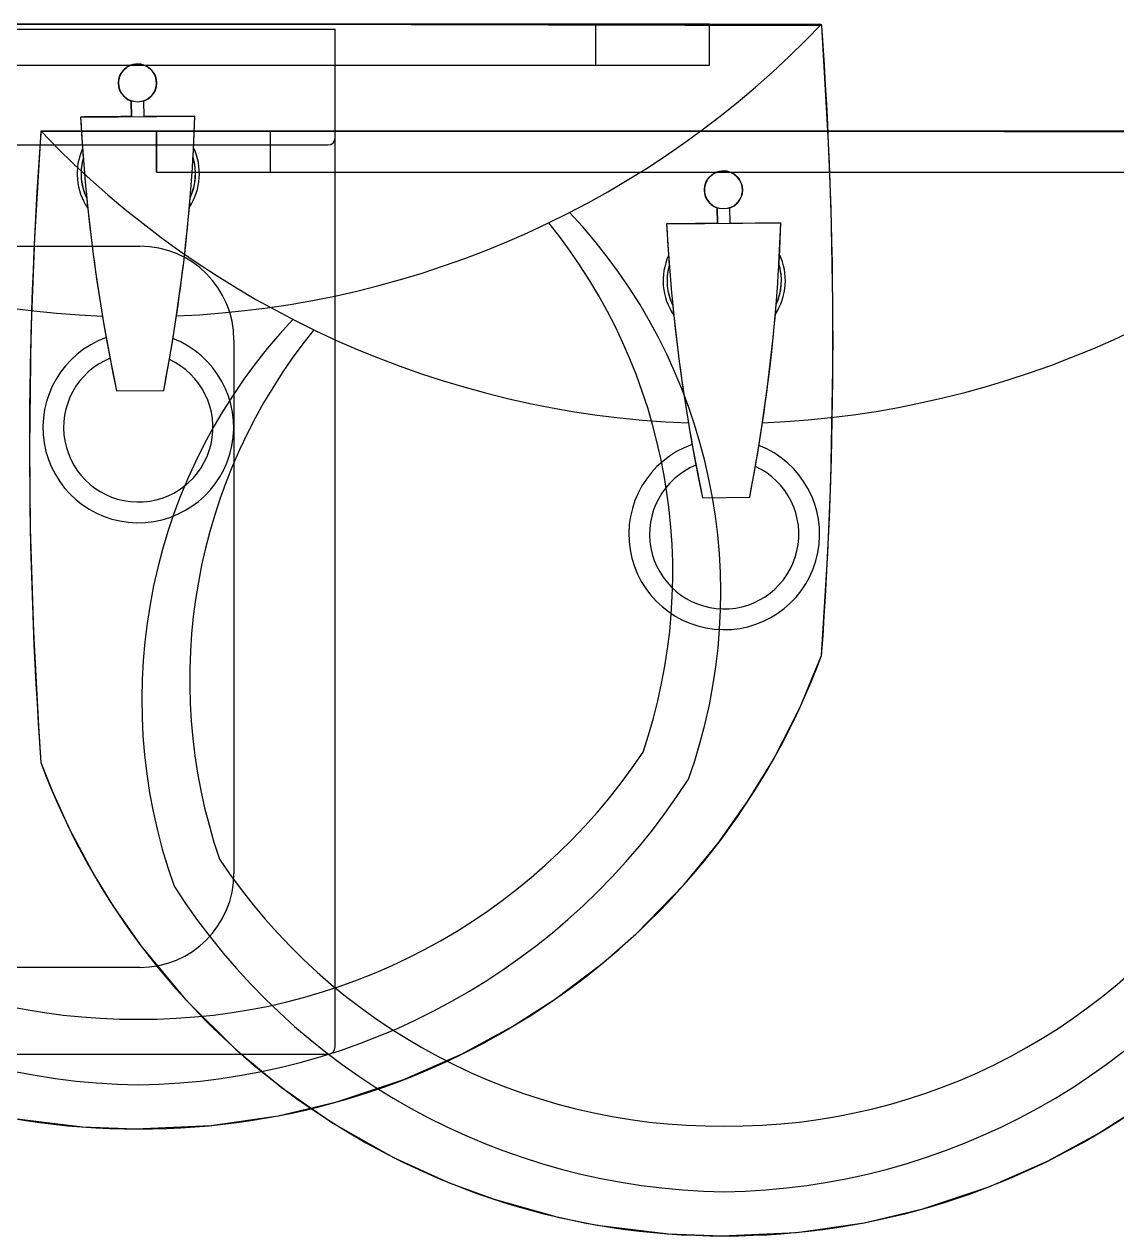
# Model space of a CAD drawing. Header units: inches. Extents: x -610279 to 716273, y -3458896 to 18603.
# Drawn here: x 1865 to 2345, y 16356 to 16888 of the extents above; entities that cross this region are included whole.
import ezdxf

# ---------------------------------------------------------------- set-up
doc = ezdxf.new("R2010")
doc.units = ezdxf.units.IN
doc.layers.add('6.Furniture', color=2, linetype='Continuous')
doc.layers.add('freecads.com', color=7, linetype='Continuous')
doc.styles.add('PL-01$0$Standard', font='ARIALN.TTF')

# ---------------------------------------------------------------- blocks, each defined once
blk = doc.blocks.new('bathroom blocks')
at = {"layer": 'freecads.com'}
for p, q in [((878.89, 16322.11), (1328.89, 16322.11)), ((1328.89, 15875.28), (1328.89, 16322.11)), ((1741.79, 16309.78), (1738.97, 16262.84)), ((1741.79, 16309.78), (1738.97, 16262.84)), ((2041.79, 16309.78), (1741.79, 16309.78)), ((2041.79, 16309.78), (1741.79, 16309.78)), ((1742.55, 16309.78), (2341.04, 16309.78)), ((1742.55, 16309.78), (2341.04, 16309.78)), ((1792.62, 16291.78), (1792.62, 16309.78)), ((1792.62, 16291.78), (1792.62, 16309.78)), ((1842.62, 16291.78), (1842.62, 16309.78)), ((1842.62, 16291.78), (1842.62, 16309.78)), ((2341.85, 16309.03), (2041.79, 16309.78)), ((2341.85, 16309.03), (2041.79, 16309.78)), ((2344.84, 16257.8), (2341.85, 16309.03)), ((2344.84, 16257.8), (2341.85, 16309.03)), ((2034.63, 16288.8), (2034.1, 16287.94)), ((2034.63, 16288.8), (2034.1, 16287.94)), ((2035.56, 16289.9), (2034.63, 16288.8)), ((2035.56, 16289.9), (2034.63, 16288.8)), ((2036.51, 16290.71), (2035.56, 16289.9)), ((2036.51, 16290.71), (2035.56, 16289.9)), ((2037.54, 16291.35), (2036.51, 16290.71)), ((2037.54, 16291.35), (2036.51, 16290.71)), ((2038.41, 16291.75), (2037.54, 16291.35)), ((2038.41, 16291.75), (2037.54, 16291.35)), ((2039.39, 16292.06), (2038.41, 16291.75)), ((2039.39, 16292.06), (2038.41, 16291.75)), ((2040.64, 16292.28), (2039.39, 16292.06)), ((2040.64, 16292.28), (2039.39, 16292.06)), ((2041.98, 16292.3), (2040.64, 16292.28)), ((2041.98, 16292.3), (2040.64, 16292.28)), ((2042.93, 16292.19), (2041.98, 16292.3)), ((2042.93, 16292.19), (2041.98, 16292.3)), ((2043.87, 16291.96), (2042.93, 16292.19)), ((2043.87, 16291.96), (2042.93, 16292.19)), ((2044.89, 16291.57), (2043.87, 16291.96)), ((2044.89, 16291.57), (2043.87, 16291.96)), ((2045.9, 16291.03), (2044.89, 16291.57)), ((2045.9, 16291.03), (2044.89, 16291.57)), ((2046.61, 16290.53), (2045.9, 16291.03)), ((2046.61, 16290.53), (2045.9, 16291.03)), ((2047.15, 16290.07), (2046.61, 16290.53)), ((2047.15, 16290.07), (2046.61, 16290.53)), ((2047.98, 16289.17), (2047.15, 16290.07)), ((2047.98, 16289.17), (2047.15, 16290.07)), ((2048.52, 16288.4), (2047.98, 16289.17)), ((2048.52, 16288.4), (2047.98, 16289.17)), ((2048.99, 16287.54), (2048.52, 16288.4)), ((2048.99, 16287.54), (2048.52, 16288.4)), ((2033.14, 16284.8), (2033.09, 16283.92)), ((2033.14, 16284.8), (2033.09, 16283.92)), ((2033.09, 16283.92), (2033.2, 16282.65)), ((2033.09, 16283.92), (2033.2, 16282.65)), ((2033.25, 16285.56), (2033.14, 16284.8)), ((2033.25, 16285.56), (2033.14, 16284.8)), ((2033.56, 16286.71), (2033.25, 16285.56)), ((2033.56, 16286.71), (2033.25, 16285.56)), ((2034.1, 16287.94), (2033.56, 16286.71)), ((2034.1, 16287.94), (2033.56, 16286.71)), ((2049.46, 16286.3), (2048.99, 16287.54)), ((2049.46, 16286.3), (2048.99, 16287.54)), ((2049.8, 16284.01), (2049.46, 16286.3)), ((2049.8, 16284.01), (2049.46, 16286.3)), ((2049.57, 16282.02), (2049.77, 16283.23)), ((2049.57, 16282.02), (2049.77, 16283.23)), ((2049.77, 16283.23), (2049.8, 16284.01)), ((2049.77, 16283.23), (2049.8, 16284.01)), ((2033.2, 16282.65), (2033.41, 16281.68)), ((2033.2, 16282.65), (2033.41, 16281.68)), ((2033.41, 16281.68), (2033.68, 16280.89)), ((2033.41, 16281.68), (2033.68, 16280.89)), ((2033.68, 16280.89), (2034.17, 16279.87)), ((2033.68, 16280.89), (2034.17, 16279.87)), ((2034.17, 16279.87), (2035.27, 16278.35)), ((2034.17, 16279.87), (2035.27, 16278.35)), ((2035.27, 16278.35), (2036.07, 16277.57)), ((2035.27, 16278.35), (2036.07, 16277.57)), ((2036.07, 16277.57), (2036.62, 16277.15)), ((2036.07, 16277.57), (2036.62, 16277.15)), ((2046.08, 16277.02), (2047.01, 16277.74)), ((2046.08, 16277.02), (2047.01, 16277.74)), ((2047.01, 16277.74), (2047.92, 16278.69)), ((2047.01, 16277.74), (2047.92, 16278.69)), ((2047.92, 16278.69), (2048.68, 16279.79)), ((2047.92, 16278.69), (2048.68, 16279.79)), ((2048.68, 16279.79), (2049.18, 16280.81)), ((2048.68, 16279.79), (2049.18, 16280.81)), ((2049.18, 16280.81), (2049.57, 16282.02)), ((2049.18, 16280.81), (2049.57, 16282.02)), ((2036.62, 16277.15), (2037.4, 16276.66)), ((2036.62, 16277.15), (2037.4, 16276.66)), ((2037.4, 16276.66), (2037.91, 16276.4)), ((2037.4, 16276.66), (2037.91, 16276.4)), ((2037.91, 16276.4), (2038.72, 16276.07)), ((2037.91, 16276.4), (2038.72, 16276.07)), ((2038.72, 16276.07), (2038.72, 16276.07)), ((2038.72, 16276.07), (2038.78, 16269.24)), ((2038.78, 16269.24), (2038.72, 16276.07)), ((2038.72, 16276.07), (2038.72, 16276.07)), ((2038.72, 16276.07), (2038.78, 16269.24)), ((2038.78, 16269.24), (2038.72, 16276.07)), ((2044.3, 16276.12), (2044.98, 16276.4)), ((2044.3, 16276.12), (2044.98, 16276.4)), ((2044.36, 16269.29), (2044.3, 16276.12)), ((2044.36, 16269.29), (2044.3, 16276.12)), ((2044.36, 16269.29), (2044.3, 16276.12)), ((2044.36, 16269.29), (2044.3, 16276.12)), ((2044.98, 16276.4), (2046.08, 16277.02)), ((2044.98, 16276.4), (2046.08, 16277.02)), ((882.06, 16271.31), (1325.71, 16271.31)), ((2016.46, 16269.04), (2066.68, 16269.48)), ((2016.46, 16269.04), (2066.68, 16269.48)), ((2017.85, 16269.06), (2016.46, 16269.04)), ((2017.85, 16269.06), (2016.46, 16269.04)), ((2016.46, 16269.04), (2017.63, 16250.99)), ((2016.46, 16269.04), (2017.63, 16250.99)), ((2020.43, 16269.08), (2017.85, 16269.06)), ((2020.43, 16269.08), (2017.85, 16269.06)), ((2023.14, 16269.1), (2020.43, 16269.08)), ((2023.14, 16269.1), (2020.43, 16269.08)), ((2025.18, 16269.12), (2023.14, 16269.1)), ((2025.18, 16269.12), (2023.14, 16269.1)), ((2029.22, 16269.16), (2025.18, 16269.12)), ((2029.22, 16269.16), (2025.18, 16269.12)), ((2031.89, 16269.18), (2029.22, 16269.16)), ((2031.89, 16269.18), (2029.22, 16269.16)), ((2034.12, 16269.2), (2031.89, 16269.18)), ((2034.12, 16269.2), (2031.89, 16269.18)), ((2036.32, 16269.22), (2034.12, 16269.2)), ((2036.32, 16269.22), (2034.12, 16269.2)), ((2038.78, 16269.24), (2036.32, 16269.22)), ((2038.78, 16269.24), (2036.32, 16269.22)), ((2066.68, 16269.48), (2044.36, 16269.29)), ((2066.68, 16269.48), (2044.36, 16269.29)), ((2065.83, 16251.41), (2066.68, 16269.48)), ((2065.83, 16251.41), (2066.68, 16269.48)), ((1738.97, 16262.84), (1737.43, 16220.83)), ((1738.97, 16262.84), (1737.43, 16220.83)), ((2345.93, 16228.79), (2344.84, 16257.8)), ((2345.93, 16228.79), (2344.84, 16257.8)), ((2017.63, 16250.99), (2017.17, 16249.09)), ((2017.63, 16250.99), (2017.17, 16249.09)), ((2066.3, 16249.62), (2065.83, 16251.41)), ((2066.3, 16249.62), (2065.83, 16251.41)), ((2016.9, 16247.49), (2016.72, 16245.56)), ((2016.9, 16247.49), (2016.72, 16245.56)), ((2017.17, 16249.09), (2016.9, 16247.49)), ((2017.17, 16249.09), (2016.9, 16247.49)), ((2066.55, 16248.35), (2066.3, 16249.62)), ((2066.55, 16248.35), (2066.3, 16249.62)), ((2066.78, 16246.64), (2066.55, 16248.35)), ((2066.78, 16246.64), (2066.55, 16248.35)), ((2066.9, 16244.28), (2066.78, 16246.64)), ((2066.9, 16244.28), (2066.78, 16246.64)), ((2016.72, 16245.56), (2016.68, 16244.02)), ((2016.72, 16245.56), (2016.68, 16244.02)), ((2016.68, 16244.02), (2016.78, 16241.96)), ((2016.68, 16244.02), (2016.78, 16241.96)), ((2016.78, 16241.96), (2017.09, 16239.66)), ((2016.78, 16241.96), (2017.09, 16239.66)), ((2066.55, 16239.97), (2066.84, 16242.39)), ((2066.55, 16239.97), (2066.84, 16242.39)), ((2066.84, 16242.39), (2066.9, 16244.28)), ((2066.84, 16242.39), (2066.9, 16244.28)), ((2017.09, 16239.66), (2017.56, 16237.56)), ((2017.09, 16239.66), (2017.56, 16237.56)), ((2017.56, 16237.56), (2018.07, 16235.92)), ((2017.56, 16237.56), (2018.07, 16235.92)), ((2018.07, 16235.92), (2019.19, 16233.21)), ((2018.07, 16235.92), (2019.19, 16233.21)), ((2064.58, 16233.61), (2065.37, 16235.52)), ((2064.58, 16233.61), (2065.37, 16235.52)), ((2065.37, 16235.52), (2066.2, 16238.23)), ((2065.37, 16235.52), (2066.2, 16238.23)), ((2066.2, 16238.23), (2066.55, 16239.97)), ((2066.2, 16238.23), (2066.55, 16239.97)), ((2019.19, 16233.21), (2020.27, 16223.01)), ((2019.19, 16233.21), (2020.27, 16223.01)), ((2063.86, 16225.3), (2064.58, 16233.61)), ((2063.86, 16225.3), (2064.58, 16233.61)), ((1181.68, 16226.86), (1243.16, 16226.86)), ((2062.63, 16213.07), (2063.86, 16225.3)), ((2062.63, 16213.07), (2063.86, 16225.3)), ((2346.72, 16188.1), (2345.93, 16228.79)), ((2346.72, 16188.1), (2345.93, 16228.79)), ((1737.43, 16220.83), (1736.79, 16171.2)), ((1737.43, 16220.83), (1736.79, 16171.2)), ((2020.27, 16223.01), (2021.08, 16216.08)), ((2020.27, 16223.01), (2021.08, 16216.08)), ((2021.08, 16216.08), (2022.03, 16208.63)), ((2021.08, 16216.08), (2022.03, 16208.63)), ((2022.03, 16208.63), (2023.66, 16196.9)), ((2022.03, 16208.63), (2023.66, 16196.9)), ((2061.6, 16204.06), (2062.63, 16213.07)), ((2061.6, 16204.06), (2062.63, 16213.07)), ((2060.4, 16194.6), (2061.6, 16204.06)), ((2060.4, 16194.6), (2061.6, 16204.06)), ((2023.66, 16196.9), (2025.19, 16186.96)), ((2023.66, 16196.9), (2025.19, 16186.96)), ((2058.63, 16182.04), (2060.4, 16194.6)), ((2058.63, 16182.04), (2060.4, 16194.6)), ((2346.75, 16158.18), (2346.72, 16188.1)), ((2346.75, 16158.18), (2346.72, 16188.1)), ((1284.44, 16185.58), (1284.44, 15951.48)), ((2025.19, 16186.96), (2026.86, 16176.95)), ((2025.19, 16186.96), (2026.86, 16176.95)), ((2057.14, 16172.44), (2058.63, 16182.04)), ((2057.14, 16172.44), (2058.63, 16182.04)), ((2026.86, 16176.95), (2028.95, 16165.42)), ((2026.86, 16176.95), (2028.95, 16165.42)), ((1736.79, 16171.2), (1737.12, 16135.27)), ((1736.79, 16171.2), (1737.12, 16135.27)), ((2055.65, 16163.61), (2057.14, 16172.44)), ((2055.65, 16163.61), (2057.14, 16172.44)), ((2028.95, 16165.42), (2030.68, 16156.53)), ((2028.95, 16165.42), (2030.68, 16156.53)), ((2054.09, 16154.9), (2055.65, 16163.61)), ((2054.09, 16154.9), (2055.65, 16163.61)), ((2030.68, 16156.53), (2032.27, 16148.84)), ((2030.68, 16156.53), (2032.27, 16148.84)), ((2345.79, 16109.13), (2346.75, 16158.18)), ((2345.79, 16109.13), (2346.75, 16158.18)), ((2052.97, 16149.02), (2054.09, 16154.9)), ((2052.97, 16149.02), (2054.09, 16154.9)), ((2032.27, 16148.84), (2052.97, 16149.02)), ((2032.27, 16148.84), (2052.97, 16149.02)), ((2032.27, 16148.84), (2052.97, 16149.02)), ((2032.27, 16148.84), (2052.97, 16149.02)), ((1737.12, 16135.27), (1738.5, 16090.01)), ((1737.12, 16135.27), (1738.5, 16090.01)), ((2344.51, 16077.52), (2345.79, 16109.13)), ((2344.51, 16077.52), (2345.79, 16109.13)), ((1738.5, 16090.01), (1740.71, 16048.54)), ((1738.5, 16090.01), (1740.71, 16048.54)), ((2341.79, 16032.62), (2344.51, 16077.52)), ((2341.79, 16032.62), (2344.51, 16077.52)), ((1740.71, 16048.54), (1741.79, 16032.62)), ((1740.71, 16048.54), (1741.79, 16032.62)), ((1741.79, 16032.62), (1746.72, 16020.16)), ((1741.79, 16032.62), (1746.72, 16020.16)), ((2332.37, 16009.95), (2341.79, 16032.62)), ((2332.37, 16009.95), (2341.79, 16032.62)), ((1746.72, 16020.16), (1754.24, 16003.59)), ((1746.72, 16020.16), (1754.24, 16003.59)), ((2320.61, 15986.97), (2332.37, 16009.95)), ((2320.61, 15986.97), (2332.37, 16009.95)), ((1754.24, 16003.59), (1765.37, 15982.79)), ((1754.24, 16003.59), (1765.37, 15982.79)), ((2309.32, 15968.45), (2320.61, 15986.97)), ((2309.32, 15968.45), (2320.61, 15986.97)), ((1765.37, 15982.79), (1773.58, 15969.49)), ((1765.37, 15982.79), (1773.58, 15969.49)), ((1773.58, 15969.49), (1785.84, 15951.99)), ((1773.58, 15969.49), (1785.84, 15951.99)), ((2296.38, 15950.19), (2309.32, 15968.45)), ((2296.38, 15950.19), (2309.32, 15968.45)), ((1785.84, 15951.99), (1805.25, 15928.58)), ((1785.84, 15951.99), (1805.25, 15928.58)), ((2281.5, 15932.1), (2296.38, 15950.19)), ((2281.5, 15932.1), (2296.38, 15950.19)), ((2260.42, 15910.47), (2281.5, 15932.1)), ((2260.42, 15910.47), (2281.5, 15932.1)), ((1805.25, 15928.58), (1827.42, 15906.57)), ((1805.25, 15928.58), (1827.42, 15906.57)), ((1243.16, 15910.21), (964.61, 15910.21)), ((1827.42, 15906.57), (1847.33, 15890.07)), ((1827.42, 15906.57), (1847.33, 15890.07)), ((2246.04, 15897.85), (2260.42, 15910.47)), ((2246.04, 15897.85), (2260.42, 15910.47)), ((2224.49, 15881.51), (2246.04, 15897.85)), ((2224.49, 15881.51), (2246.04, 15897.85)), ((1847.33, 15890.07), (1870.02, 15874.28)), ((1847.33, 15890.07), (1870.02, 15874.28)), ((2206.28, 15869.8), (2224.49, 15881.51)), ((2206.28, 15869.8), (2224.49, 15881.51)), ((1870.02, 15874.28), (1896.6, 15859.17)), ((1870.02, 15874.28), (1896.6, 15859.17)), ((882.06, 15872.11), (1325.71, 15872.11)), ((2183.95, 15857.65), (2206.28, 15869.8)), ((2183.95, 15857.65), (2206.28, 15869.8)), ((1896.6, 15859.17), (1920.98, 15848.08)), ((1896.6, 15859.17), (1920.98, 15848.08)), ((2158.34, 15846.39), (2183.95, 15857.65)), ((2158.34, 15846.39), (2183.95, 15857.65)), ((1920.98, 15848.08), (1940.73, 15840.83)), ((1920.98, 15848.08), (1940.73, 15840.83)), ((2128.95, 15836.59), (2158.34, 15846.39)), ((2128.95, 15836.59), (2158.34, 15846.39)), ((1940.73, 15840.83), (1969.27, 15832.87)), ((1940.73, 15840.83), (1969.27, 15832.87)), ((2103.26, 15830.53), (2128.95, 15836.59)), ((2103.26, 15830.53), (2128.95, 15836.59)), ((1969.27, 15832.87), (1986.07, 15829.48)), ((1969.27, 15832.87), (1986.07, 15829.48)), ((1986.07, 15829.48), (2017.31, 15825.63)), ((1986.07, 15829.48), (2017.31, 15825.63)), ((2017.31, 15825.63), (2040.62, 15824.78)), ((2017.31, 15825.63), (2040.62, 15824.78)), ((2040.62, 15824.78), (2073.6, 15826.25)), ((2040.62, 15824.78), (2073.6, 15826.25)), ((2073.6, 15826.25), (2103.26, 15830.53)), ((2073.6, 15826.25), (2103.26, 15830.53))]:
    blk.add_line(p, q, dxfattribs=at)
at = {"layer": 'freecads.com', "extrusion": (0, 0, -1)}
for p, q in [((1792.62, 16309.78), (1792.62, 16291.78)), ((2292.62, 16309.78), (1792.62, 16309.78)), ((1792.62, 16309.78), (1792.62, 16291.78)), ((2292.62, 16309.78), (1792.62, 16309.78)), ((2292.62, 16291.78), (2292.62, 16309.78)), ((2292.62, 16291.78), (2292.62, 16309.78)), ((1792.62, 16291.78), (2292.62, 16291.78)), ((1792.62, 16291.78), (2292.62, 16291.78))]:
    blk.add_line(p, q, dxfattribs=at)
at = {"layer": 'freecads.com', "ltscale": 50}
for p, q in [((2292.62, 16309.78), (1792.62, 16309.78)), ((1792.62, 16309.78), (1792.62, 16291.78)), ((2292.62, 16309.78), (1792.62, 16309.78)), ((1792.62, 16309.78), (1792.62, 16291.78)), ((2242.62, 16291.78), (2242.62, 16309.78)), ((2242.62, 16291.78), (2242.62, 16309.78)), ((2292.62, 16291.78), (2292.62, 16309.78)), ((2292.62, 16291.78), (2292.62, 16309.78)), ((1792.62, 16291.78), (2292.62, 16291.78)), ((1792.62, 16291.78), (2292.62, 16291.78))]:
    blk.add_line(p, q, dxfattribs=at)
at = {"layer": 'freecads.com'}
blk.add_circle((2041.45, 16283.97), 8.35, dxfattribs=at)
blk.add_circle((2041.45, 16283.97), 8.35, dxfattribs=at)
for centre, radius, start, end in [((1742.55, 16308.97), 0.81, 90, 175.8851), ((1742.55, 16308.97), 0.81, 90, 175.8851), ((2041.79, 16596.01), 414.64, 223.6948, 267.8245), ((2041.79, 16596.01), 414.64, 223.6948, 267.8245), ((2041.79, 16596.01), 414.64, 272.3205, 316.3462), ((2041.79, 16596.01), 414.64, 272.3205, 316.3462), ((2341.04, 16308.97), 0.81, 4.1149, 90), ((2341.04, 16308.97), 0.81, 4.1149, 90), ((3657.54, 16171.2), 1920.75, 175.88509, 184.13739), ((3657.54, 16171.2), 1920.75, 175.88509, 184.13739), ((426.05, 16171.2), 1920.75, 355.86261, 4.11491), ((426.05, 16171.2), 1920.75, 355.86261, 4.11491), ((1325.71, 16274.48), 3.18, 270, 0), ((2794.6, 16310.23), 779.22, 183.02963, 191.95351), ((2794.6, 16310.23), 779.22, 183.02963, 191.95351), ((1287.95, 16297.12), 779.22, 349.04372, 357.9676), ((1287.95, 16297.12), 779.22, 349.04372, 357.9676), ((2041.79, 16244.15), 26.84, 155.7508, 214.2815), ((2041.79, 16244.15), 26.84, 155.7508, 214.2815), ((2041.79, 16244.15), 25.11, 164.2029, 205.8294), ((2041.79, 16244.15), 25.11, 164.2029, 205.8294), ((2041.79, 16244.15), 26.84, 326.7157, 25.2464), ((2041.79, 16244.15), 26.84, 326.7157, 25.2464), ((2041.79, 16244.15), 25.11, 335.1678, 16.7943), ((2041.79, 16244.15), 25.11, 335.1678, 16.7943), ((1243.16, 16185.58), 41.28, 0, 90), ((2029.32, 16060.14), 243.24, 136.646, 199.658), ((2029.32, 16060.14), 243.24, 136.646, 199.658), ((2054.27, 16060.14), 243.24, 340.342, 43.354), ((2054.27, 16060.14), 243.24, 340.342, 43.354), ((2051.12, 16068.86), 243.99, 140.9563, 198.8199), ((2051.12, 16068.86), 243.99, 140.9563, 198.8199), ((2032.46, 16068.86), 243.99, 341.1801, 39.0437), ((2032.46, 16068.86), 243.99, 341.1801, 39.0437), ((2041.79, 16132.78), 41.88, 109.6738, 68.6625), ((2041.79, 16132.78), 41.88, 109.6738, 68.6625), ((2041.79, 16132.78), 32.77, 112.2454, 65.3294), ((2041.79, 16132.78), 32.77, 112.2454, 65.3294), ((2040.62, 16143.51), 318.73, 200.3594, 270.2116), ((2040.62, 16143.51), 318.73, 200.3594, 270.2116), ((2042.97, 16143.51), 318.73, 269.7884, 339.6406), ((2042.97, 16143.51), 318.73, 269.7884, 339.6406), ((2039.3, 16136.38), 263.43, 213.7166, 270.5426), ((2039.3, 16136.38), 263.43, 213.7166, 270.5426), ((2044.29, 16136.38), 263.43, 269.4574, 326.2834), ((2044.29, 16136.38), 263.43, 269.4574, 326.2834), ((2045.7, 16135.69), 291.58, 212.6671, 269.2314), ((2045.7, 16135.69), 291.58, 212.6671, 269.2314), ((2037.88, 16135.69), 291.58, 270.7686, 327.3329), ((2037.88, 16135.69), 291.58, 270.7686, 327.3329), ((1243.16, 15951.48), 41.28, 270, 0), ((1325.71, 15875.28), 3.18, 270, 0)]:
    blk.add_arc(centre, radius, start, end, dxfattribs=at)
at = {"layer": 'freecads.com', "style": 'PL-01$0$Standard', "flags": 8}
for tag, p in [('MODELNUMBER', (515.52, 11335.73)), ('TRADENAME', (515.52, 11335.69)), ('PRODUCT', (515.52, 11335.65)), ('MATERIAL', (515.52, 11335.6))]:
    blk.add_attdef(tag, p, '', height=0.0254, dxfattribs=at)

msp = doc.modelspace()

# ---------------------------------------------------------------- block references
at = {"layer": '6.Furniture'}
for p in [(-126.67819, 578.3652), (672.68545, 563.83491), (130.56463, 531.42491)]:
    msp.add_blockref('bathroom blocks', p, dxfattribs=at)

doc.saveas('drawing.dxf')
